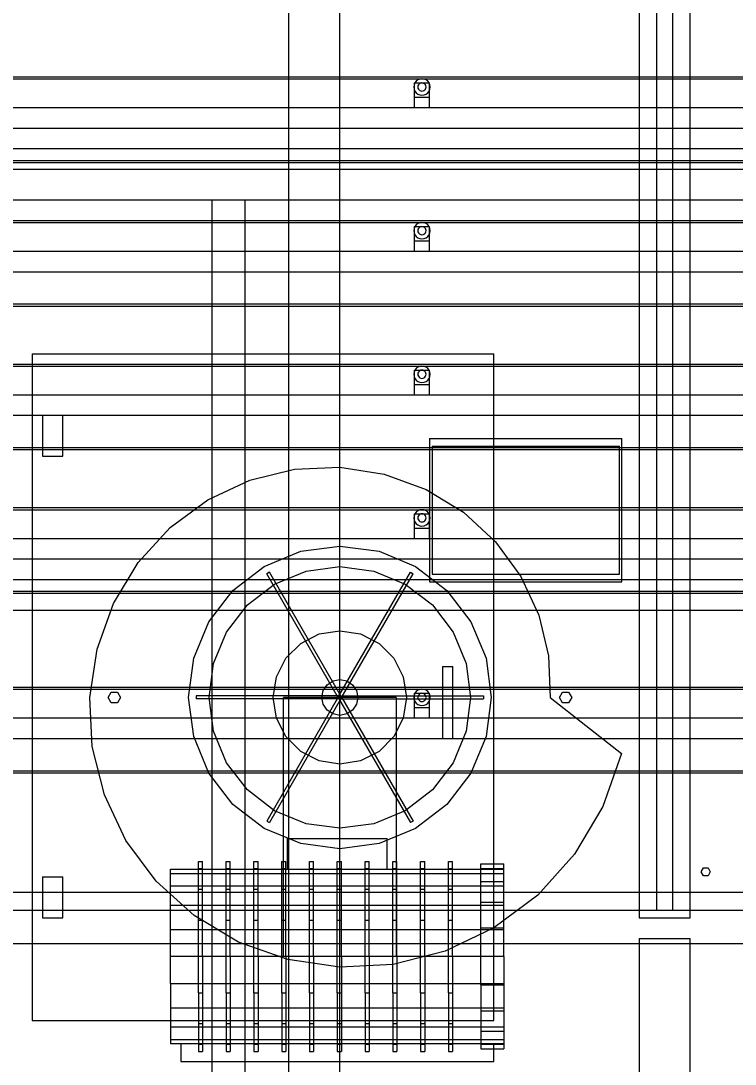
# Model space of a CAD drawing. Header units: millimetres. Extents: x -191664 to 191490, y -197311 to 10263.
# Drawn here: x 3183 to 4575, y -125835 to -123801 of the extents above; entities that cross this region are included whole.
import ezdxf

# ---------------------------------------------------------------- set-up
doc = ezdxf.new("R2010")
doc.units = ezdxf.units.MM
doc.layers.add('DET_secador_lateral', color=7, linetype='Continuous', lineweight=0)
doc.layers.add('R15_COTAS_TRANSPORTE_P', color=1, linetype='Continuous', lineweight=0)
doc.dimstyles.new('PLANTA_20', dxfattribs={"dimtxt": 50, "dimasz": 30, "dimexe": 30, "dimexo": 16, "dimgap": 20, "dimtad": 1, "dimtih": 1, "dimtoh": 1, "dimdec": 1, "dimzin": 0, "dimdsep": 46, "dimcen": 0.09, "dimadec": 0, "dimazin": 0, "dimtfac": 1, "dimtdec": 4, "dimtofl": 0, "dimtmove": 0, "dimatfit": 3, "dimfxl": 1, "dimtolj": 1, "dimtzin": 0, "dimarcsym": 0})

# ---------------------------------------------------------------- blocks, each defined once
blk = doc.blocks.new('*D133')
at = {"layer": 'Defpoints', "color": 0, "transparency": 16777216}
for p in [(439.7, -194148), (217.9, -194406.1), (-500, -194490), (-500, -194490), (500, -194490)]:
    blk.add_point(p, dxfattribs=at)
at = {"layer": 'R15_COTAS_TRANSPORTE_P', "color": 0, "lineweight": -2, "transparency": 16777216}
blk.add_arc((-500, -194490), 722.8, 2.3783, 17.6217, dxfattribs=at)
at = {"layer": 'R15_COTAS_TRANSPORTE_P', "color": 0, "transparency": 16777216}
for points in [[(184.1, -194272.8), (193.6, -194269.6), (179.2, -194242.8)], [(227.1, -194459.9), (217.2, -194460.1), (222.8, -194490)]]:
    blk.add_solid(points, dxfattribs=at)

msp = doc.modelspace()

# ---------------------------------------------------------------- linework, layer by layer
at = {"layer": 'DET_secador_lateral', "color": 253, "true_color": 0xa6b3ba}
for p, q in [((3704.71, -123210), (3704.71, -126175)), ((3804.71, -126175), (3804.71, -123210))]:
    msp.add_line(p, q, dxfattribs=at)
at = {"layer": 'DET_secador_lateral', "color": 254, "true_color": 0xd8e0dc}
for p, q in [((4423.05, -125535), (4423.05, -123265)), ((4453.05, -123265), (4453.05, -125535)), ((2104.71, -124050), (5104.71, -124050)), ((3984.71, -124630), (4349.71, -124630)), ((3984.71, -124630), (3984.71, -124880)), ((4349.71, -124880), (4349.71, -124630)), ((3984.71, -124880), (4349.71, -124880)), ((2786.38, -125535), (4423.05, -125535)), ((4453.05, -125535), (6089.71, -125535))]:
    msp.add_line(p, q, dxfattribs=at)
at = {"layer": 'DET_secador_lateral', "color": 251, "true_color": 0x536a64}
for p, q in [((4388.05, -123300), (4388.05, -125550)), ((4488.05, -125550), (4488.05, -123300)), ((1104.71, -124090), (21104.71, -124090)), ((1104.71, -124150), (21104.71, -124150)), ((3629.29, -124696.51), (3716.23, -124675.17)), ((3716.23, -124675.17), (3804.71, -124671.29)), ((3804.71, -124671.29), (3891.31, -124684.66)), ((3547.36, -124734.84), (3629.29, -124696.51)), ((3891.31, -124684.66), (3972.72, -124714.39)), ((3972.72, -124714.39), (4045.94, -124758.98)), ((3473.74, -124789.03), (3547.36, -124734.84)), ((4045.94, -124758.98), (4108.31, -124816.4)), ((3411.51, -124857.27), (3473.74, -124789.03)), ((4108.31, -124816.4), (4157.68, -124884.15)), ((3363.34, -124937.18), (3411.51, -124857.27)), ((4157.68, -124884.15), (4192.44, -124959.4)), ((1104.71, -124890), (21104.71, -124890)), ((3331.4, -125025.85), (3363.34, -124937.18)), ((1104.71, -124950), (21104.71, -124950)), ((4192.44, -124959.4), (4211.58, -125039.07)), ((3317.29, -125120), (3331.4, -125025.85)), ((4211.58, -125039.07), (4214.71, -125120)), ((3321.91, -125216.03), (3317.29, -125120)), ((4214.71, -125120), (4353.95, -125229.25)), ((3345.45, -125310.23), (3321.91, -125216.03)), ((4353.95, -125229.25), (4317.61, -125332.45)), ((3387.37, -125398.86), (3345.45, -125310.23)), ((4317.61, -125332.45), (4262.29, -125425.74)), ((3446.37, -125478.34), (3387.37, -125398.86)), ((4262.29, -125425.74), (4190.43, -125505.72)), ((3520.48, -125545.39), (3446.37, -125478.34)), ((1104.71, -125500), (21104.71, -125500)), ((4190.43, -125505.72), (4105.08, -125569.53)), ((3607.07, -125597.14), (3520.48, -125545.39)), ((4388.05, -125550), (4488.05, -125550)), ((4105.08, -125569.53), (4009.76, -125615.02)), ((3703.01, -125631.27), (3607.07, -125597.14)), ((4388.05, -125590), (4488.05, -125590)), ((4388.05, -125590), (4388.05, -126180)), ((4488.05, -126180), (4488.05, -125590)), ((1104.71, -125600), (21104.71, -125600)), ((4009.76, -125615.02), (3908.3, -125640.77)), ((3804.71, -125646.13), (3703.01, -125631.27)), ((3908.3, -125640.77), (3804.71, -125646.13)), ((3494.71, -125795), (4104.71, -125795)), ((3494.71, -125795), (3494.71, -125830)), ((4104.71, -125830), (4104.71, -125795)), ((3494.71, -125830), (4104.71, -125830))]:
    msp.add_line(p, q, dxfattribs=at)
at = {"layer": 'DET_secador_lateral', "color": 8, "true_color": 0x727f77}
for p, q in [((1554.71, -123910), (20654.71, -123910)), ((1554.71, -123914), (20654.71, -123914)), ((1554.71, -124190), (20654.71, -124190)), ((1554.71, -124194), (20654.71, -124194)), ((1554.71, -124470), (20654.71, -124470)), ((1554.71, -124474), (20654.71, -124474)), ((1554.71, -124750), (20654.71, -124750)), ((1554.71, -124754), (20654.71, -124754)), ((1554.71, -125100), (20654.71, -125100)), ((1554.71, -125104), (20654.71, -125104))]:
    msp.add_line(p, q, dxfattribs=at)
at = {"layer": 'DET_secador_lateral', "color": 253, "true_color": 0xa4b0b5}
for p, q in [((3949.26, -123925.86), (3948.71, -123930)), ((3948.71, -123930), (3949.26, -123934.14)), ((3950.86, -123922), (3949.26, -123925.86)), ((3953.4, -123918.69), (3950.86, -123922)), ((3956.71, -123916.14), (3953.4, -123918.69)), ((3960.57, -123914.55), (3956.71, -123916.14)), ((3956.98, -123927.93), (3956.71, -123930)), ((3956.71, -123930), (3956.98, -123932.07)), ((3957.78, -123926), (3956.98, -123927.93)), ((3959.06, -123924.34), (3957.78, -123926)), ((3960.71, -123923.07), (3959.06, -123924.34)), ((3964.71, -123914), (3960.57, -123914.55)), ((3962.64, -123922.27), (3960.71, -123923.07)), ((3964.71, -123922), (3962.64, -123922.27)), ((3968.85, -123914.55), (3964.71, -123914)), ((3966.78, -123922.27), (3964.71, -123922)), ((3968.71, -123923.07), (3966.78, -123922.27)), ((3970.37, -123924.34), (3968.71, -123923.07)), ((3972.71, -123916.14), (3968.85, -123914.55)), ((3971.64, -123926), (3970.37, -123924.34)), ((3972.44, -123927.93), (3971.64, -123926)), ((3972.71, -123930), (3972.44, -123927.93)), ((3972.44, -123932.07), (3972.71, -123930)), ((3976.03, -123918.69), (3972.71, -123916.14)), ((3978.57, -123922), (3976.03, -123918.69)), ((3980.17, -123925.86), (3978.57, -123922)), ((3980.71, -123930), (3980.17, -123925.86)), ((3980.17, -123934.14), (3980.71, -123930)), ((3949.26, -123934.14), (3950.86, -123938)), ((3950.86, -123938), (3953.4, -123941.31)), ((3953.4, -123941.31), (3956.71, -123943.86)), ((3956.71, -123943.86), (3960.57, -123945.45)), ((3956.98, -123932.07), (3957.78, -123934)), ((3957.78, -123934), (3959.06, -123935.66)), ((3959.06, -123935.66), (3960.71, -123936.93)), ((3960.57, -123945.45), (3964.71, -123946)), ((3960.71, -123936.93), (3962.64, -123937.73)), ((3962.64, -123937.73), (3964.71, -123938)), ((3964.71, -123938), (3966.78, -123937.73)), ((3964.71, -123946), (3968.85, -123945.45)), ((3966.78, -123937.73), (3968.71, -123936.93)), ((3968.71, -123936.93), (3970.37, -123935.66)), ((3968.85, -123945.45), (3972.71, -123943.86)), ((3970.37, -123935.66), (3971.64, -123934)), ((3971.64, -123934), (3972.44, -123932.07)), ((3972.71, -123943.86), (3976.03, -123941.31)), ((3976.03, -123941.31), (3978.57, -123938)), ((3978.57, -123938), (3980.17, -123934.14)), ((3960.57, -124194.55), (3956.71, -124196.14)), ((3964.71, -124194), (3960.57, -124194.55)), ((3968.85, -124194.55), (3964.71, -124194)), ((3972.71, -124196.14), (3968.85, -124194.55)), ((3949.26, -124205.86), (3948.71, -124210)), ((3948.71, -124210), (3949.26, -124214.14)), ((3950.86, -124202), (3949.26, -124205.86)), ((3949.26, -124214.14), (3950.86, -124218)), ((3953.4, -124198.69), (3950.86, -124202)), ((3956.71, -124196.14), (3953.4, -124198.69)), ((3956.98, -124207.93), (3956.71, -124210)), ((3956.71, -124210), (3956.98, -124212.07)), ((3957.78, -124206), (3956.98, -124207.93)), ((3956.98, -124212.07), (3957.78, -124214)), ((3959.06, -124204.34), (3957.78, -124206)), ((3957.78, -124214), (3959.06, -124215.66)), ((3960.71, -124203.07), (3959.06, -124204.34)), ((3959.06, -124215.66), (3960.71, -124216.93)), ((3962.64, -124202.27), (3960.71, -124203.07)), ((3964.71, -124202), (3962.64, -124202.27)), ((3966.78, -124202.27), (3964.71, -124202)), ((3968.71, -124203.07), (3966.78, -124202.27)), ((3970.37, -124204.34), (3968.71, -124203.07)), ((3968.71, -124216.93), (3970.37, -124215.66)), ((3971.64, -124206), (3970.37, -124204.34)), ((3970.37, -124215.66), (3971.64, -124214)), ((3972.44, -124207.93), (3971.64, -124206)), ((3971.64, -124214), (3972.44, -124212.07)), ((3972.71, -124210), (3972.44, -124207.93)), ((3972.44, -124212.07), (3972.71, -124210)), ((3976.03, -124198.69), (3972.71, -124196.14)), ((3978.57, -124202), (3976.03, -124198.69)), ((3980.17, -124205.86), (3978.57, -124202)), ((3978.57, -124218), (3980.17, -124214.14)), ((3980.71, -124210), (3980.17, -124205.86)), ((3980.17, -124214.14), (3980.71, -124210)), ((3950.86, -124218), (3953.4, -124221.31)), ((3953.4, -124221.31), (3956.71, -124223.86)), ((3956.71, -124223.86), (3960.57, -124225.45)), ((3960.57, -124225.45), (3964.71, -124226)), ((3960.71, -124216.93), (3962.64, -124217.73)), ((3962.64, -124217.73), (3964.71, -124218)), ((3964.71, -124218), (3966.78, -124217.73)), ((3964.71, -124226), (3968.85, -124225.45)), ((3966.78, -124217.73), (3968.71, -124216.93)), ((3968.85, -124225.45), (3972.71, -124223.86)), ((3972.71, -124223.86), (3976.03, -124221.31)), ((3976.03, -124221.31), (3978.57, -124218)), ((3953.4, -124478.69), (3950.86, -124482)), ((3956.71, -124476.14), (3953.4, -124478.69)), ((3960.57, -124474.55), (3956.71, -124476.14)), ((3964.71, -124474), (3960.57, -124474.55)), ((3968.85, -124474.55), (3964.71, -124474)), ((3972.71, -124476.14), (3968.85, -124474.55)), ((3976.03, -124478.69), (3972.71, -124476.14)), ((3978.57, -124482), (3976.03, -124478.69)), ((3949.26, -124485.86), (3948.71, -124490)), ((3948.71, -124490), (3949.26, -124494.14)), ((3950.86, -124482), (3949.26, -124485.86)), ((3949.26, -124494.14), (3950.86, -124498)), ((3950.86, -124498), (3953.4, -124501.31)), ((3956.98, -124487.93), (3956.71, -124490)), ((3956.71, -124490), (3956.98, -124492.07)), ((3957.78, -124486), (3956.98, -124487.93)), ((3956.98, -124492.07), (3957.78, -124494)), ((3959.06, -124484.34), (3957.78, -124486)), ((3957.78, -124494), (3959.06, -124495.66)), ((3960.71, -124483.07), (3959.06, -124484.34)), ((3959.06, -124495.66), (3960.71, -124496.93)), ((3962.64, -124482.27), (3960.71, -124483.07)), ((3960.71, -124496.93), (3962.64, -124497.73)), ((3964.71, -124482), (3962.64, -124482.27)), ((3962.64, -124497.73), (3964.71, -124498)), ((3966.78, -124482.27), (3964.71, -124482)), ((3964.71, -124498), (3966.78, -124497.73)), ((3968.71, -124483.07), (3966.78, -124482.27)), ((3966.78, -124497.73), (3968.71, -124496.93)), ((3970.37, -124484.34), (3968.71, -124483.07)), ((3968.71, -124496.93), (3970.37, -124495.66)), ((3971.64, -124486), (3970.37, -124484.34)), ((3970.37, -124495.66), (3971.64, -124494)), ((3972.44, -124487.93), (3971.64, -124486)), ((3971.64, -124494), (3972.44, -124492.07)), ((3972.71, -124490), (3972.44, -124487.93)), ((3972.44, -124492.07), (3972.71, -124490)), ((3976.03, -124501.31), (3978.57, -124498)), ((3980.17, -124485.86), (3978.57, -124482)), ((3978.57, -124498), (3980.17, -124494.14)), ((3980.71, -124490), (3980.17, -124485.86)), ((3980.17, -124494.14), (3980.71, -124490)), ((3953.4, -124501.31), (3956.71, -124503.86)), ((3956.71, -124503.86), (3960.57, -124505.45)), ((3960.57, -124505.45), (3964.71, -124506)), ((3964.71, -124506), (3968.85, -124505.45)), ((3968.85, -124505.45), (3972.71, -124503.86)), ((3972.71, -124503.86), (3976.03, -124501.31)), ((3950.86, -124762), (3949.26, -124765.86)), ((3953.4, -124758.69), (3950.86, -124762)), ((3956.71, -124756.14), (3953.4, -124758.69)), ((3960.57, -124754.55), (3956.71, -124756.14)), ((3959.06, -124764.34), (3957.78, -124766)), ((3960.71, -124763.07), (3959.06, -124764.34)), ((3964.71, -124754), (3960.57, -124754.55)), ((3962.64, -124762.27), (3960.71, -124763.07)), ((3964.71, -124762), (3962.64, -124762.27)), ((3968.85, -124754.55), (3964.71, -124754)), ((3966.78, -124762.27), (3964.71, -124762)), ((3968.71, -124763.07), (3966.78, -124762.27)), ((3970.37, -124764.34), (3968.71, -124763.07)), ((3972.71, -124756.14), (3968.85, -124754.55)), ((3971.64, -124766), (3970.37, -124764.34)), ((3976.03, -124758.69), (3972.71, -124756.14)), ((3978.57, -124762), (3976.03, -124758.69)), ((3980.17, -124765.86), (3978.57, -124762)), ((3949.26, -124765.86), (3948.71, -124770)), ((3948.71, -124770), (3949.26, -124774.14)), ((3949.26, -124774.14), (3950.86, -124778)), ((3950.86, -124778), (3953.4, -124781.31)), ((3953.4, -124781.31), (3956.71, -124783.86)), ((3956.98, -124767.93), (3956.71, -124770)), ((3956.71, -124770), (3956.98, -124772.07)), ((3956.71, -124783.86), (3960.57, -124785.45)), ((3957.78, -124766), (3956.98, -124767.93)), ((3956.98, -124772.07), (3957.78, -124774)), ((3957.78, -124774), (3959.06, -124775.66)), ((3959.06, -124775.66), (3960.71, -124776.93)), ((3960.57, -124785.45), (3964.71, -124786)), ((3960.71, -124776.93), (3962.64, -124777.73)), ((3962.64, -124777.73), (3964.71, -124778)), ((3964.71, -124778), (3966.78, -124777.73)), ((3964.71, -124786), (3968.85, -124785.45)), ((3966.78, -124777.73), (3968.71, -124776.93)), ((3968.71, -124776.93), (3970.37, -124775.66)), ((3968.85, -124785.45), (3972.71, -124783.86)), ((3970.37, -124775.66), (3971.64, -124774)), ((3972.44, -124767.93), (3971.64, -124766)), ((3971.64, -124774), (3972.44, -124772.07)), ((3972.71, -124770), (3972.44, -124767.93)), ((3972.44, -124772.07), (3972.71, -124770)), ((3972.71, -124783.86), (3976.03, -124781.31)), ((3976.03, -124781.31), (3978.57, -124778)), ((3978.57, -124778), (3980.17, -124774.14)), ((3980.71, -124770), (3980.17, -124765.86)), ((3980.17, -124774.14), (3980.71, -124770)), ((3953.4, -125108.69), (3950.86, -125112)), ((3956.71, -125106.14), (3953.4, -125108.69)), ((3960.57, -125104.55), (3956.71, -125106.14)), ((3964.71, -125104), (3960.57, -125104.55)), ((3968.85, -125104.55), (3964.71, -125104)), ((3972.71, -125106.14), (3968.85, -125104.55)), ((3976.03, -125108.69), (3972.71, -125106.14)), ((3978.57, -125112), (3976.03, -125108.69)), ((3949.26, -125115.86), (3948.71, -125120)), ((3948.71, -125120), (3949.26, -125124.14)), ((3950.86, -125112), (3949.26, -125115.86)), ((3949.26, -125124.14), (3950.86, -125128)), ((3950.86, -125128), (3953.4, -125131.31)), ((3953.4, -125131.31), (3956.71, -125133.86)), ((3956.98, -125117.93), (3956.71, -125120)), ((3956.71, -125120), (3956.98, -125122.07)), ((3957.78, -125116), (3956.98, -125117.93)), ((3956.98, -125122.07), (3957.78, -125124)), ((3959.06, -125114.34), (3957.78, -125116)), ((3957.78, -125124), (3959.06, -125125.66)), ((3960.71, -125113.07), (3959.06, -125114.34)), ((3959.06, -125125.66), (3960.71, -125126.93)), ((3962.64, -125112.27), (3960.71, -125113.07)), ((3960.71, -125126.93), (3962.64, -125127.73)), ((3964.71, -125112), (3962.64, -125112.27)), ((3962.64, -125127.73), (3964.71, -125128)), ((3966.78, -125112.27), (3964.71, -125112)), ((3964.71, -125128), (3966.78, -125127.73)), ((3968.71, -125113.07), (3966.78, -125112.27)), ((3966.78, -125127.73), (3968.71, -125126.93)), ((3970.37, -125114.34), (3968.71, -125113.07)), ((3968.71, -125126.93), (3970.37, -125125.66)), ((3971.64, -125116), (3970.37, -125114.34)), ((3970.37, -125125.66), (3971.64, -125124)), ((3972.44, -125117.93), (3971.64, -125116)), ((3971.64, -125124), (3972.44, -125122.07)), ((3972.71, -125120), (3972.44, -125117.93)), ((3972.44, -125122.07), (3972.71, -125120)), ((3972.71, -125133.86), (3976.03, -125131.31)), ((3976.03, -125131.31), (3978.57, -125128)), ((3980.17, -125115.86), (3978.57, -125112)), ((3978.57, -125128), (3980.17, -125124.14)), ((3980.71, -125120), (3980.17, -125115.86)), ((3980.17, -125124.14), (3980.71, -125120)), ((3956.71, -125133.86), (3960.57, -125135.45)), ((3960.57, -125135.45), (3964.71, -125136)), ((3964.71, -125136), (3968.85, -125135.45)), ((3968.85, -125135.45), (3972.71, -125133.86))]:
    msp.add_line(p, q, dxfattribs=at)
at = {"layer": 'DET_secador_lateral', "color": 8, "true_color": 0x617680}
for p, q in [((3949.71, -123922), (3979.71, -123922)), ((3949.71, -123922), (3949.71, -123950)), ((3979.71, -123950), (3979.71, -123922)), ((3949.71, -123950), (3979.71, -123950)), ((3949.71, -123950), (3949.71, -123970)), ((3979.71, -123970), (3979.71, -123950)), ((1454.71, -123970), (20754.71, -123970)), ((3949.71, -123970), (3979.71, -123970)), ((1454.71, -124010), (20754.71, -124010)), ((3949.71, -124202), (3979.71, -124202)), ((3949.71, -124202), (3949.71, -124230)), ((3979.71, -124230), (3979.71, -124202)), ((3949.71, -124230), (3979.71, -124230)), ((3949.71, -124230), (3949.71, -124250)), ((3979.71, -124250), (3979.71, -124230)), ((1454.71, -124250), (20754.71, -124250)), ((3949.71, -124250), (3979.71, -124250)), ((1454.71, -124290), (20754.71, -124290)), ((3949.71, -124482), (3979.71, -124482)), ((3949.71, -124482), (3949.71, -124510)), ((3979.71, -124510), (3979.71, -124482)), ((3949.71, -124510), (3979.71, -124510)), ((3949.71, -124510), (3949.71, -124530)), ((3979.71, -124530), (3979.71, -124510)), ((1454.71, -124530), (20754.71, -124530)), ((3949.71, -124530), (3979.71, -124530)), ((1454.71, -124570), (20754.71, -124570)), ((3949.71, -124762), (3979.71, -124762)), ((3949.71, -124762), (3949.71, -124790)), ((3979.71, -124790), (3979.71, -124762)), ((3949.71, -124790), (3979.71, -124790)), ((3949.71, -124790), (3949.71, -124810)), ((3979.71, -124810), (3979.71, -124790)), ((1454.71, -124810), (20754.71, -124810)), ((3949.71, -124810), (3979.71, -124810)), ((1454.71, -124850), (20754.71, -124850)), ((3949.71, -125112), (3979.71, -125112)), ((3949.71, -125112), (3949.71, -125140)), ((3979.71, -125140), (3979.71, -125112)), ((3949.71, -125140), (3979.71, -125140)), ((3949.71, -125140), (3949.71, -125160)), ((3979.71, -125160), (3979.71, -125140)), ((1454.71, -125160), (20754.71, -125160)), ((3949.71, -125160), (3979.71, -125160)), ((1454.71, -125200), (20754.71, -125200))]:
    msp.add_line(p, q, dxfattribs=at)
at = {"layer": 'DET_secador_lateral', "color": 251, "true_color": 0x66766c}
for p, q in [((1554.71, -124073), (20654.71, -124073)), ((1554.71, -124077), (20654.71, -124077)), ((1554.71, -124353), (20654.71, -124353)), ((1554.71, -124357), (20654.71, -124357)), ((1554.71, -124633), (20654.71, -124633)), ((1554.71, -124637), (20654.71, -124637)), ((1554.71, -124913), (20654.71, -124913)), ((1554.71, -124917), (20654.71, -124917)), ((1554.71, -125263), (20654.71, -125263)), ((1554.71, -125267), (20654.71, -125267))]:
    msp.add_line(p, q, dxfattribs=at)
at = {"layer": 'DET_secador_lateral', "color": 252, "true_color": 0x798e91}
for p, q in [((3554.71, -124150), (3619.71, -124150)), ((3554.71, -124150), (3554.71, -126100)), ((3619.71, -126100), (3619.71, -124150)), ((3224.71, -124570), (3264.71, -124570)), ((3224.71, -124570), (3224.71, -124650)), ((3264.71, -124650), (3264.71, -124570)), ((3979.71, -124615), (4354.71, -124615)), ((3979.71, -124615), (3979.71, -124895)), ((4354.71, -124895), (4354.71, -124615)), ((3224.71, -124650), (3264.71, -124650)), ((3738.71, -124873.69), (3804.71, -124865)), ((3804.71, -124865), (3870.71, -124873.69)), ((3667.31, -124876.01), (3662.11, -124879.01)), ((3802.11, -125121.5), (3662.11, -124879.01)), ((3807.31, -125118.5), (3667.31, -124876.01)), ((3677.21, -124899.16), (3738.71, -124873.69)), ((3802.11, -125118.5), (3942.11, -124876.01)), ((3807.31, -125121.5), (3947.31, -124879.01)), ((3870.71, -124873.69), (3932.21, -124899.16)), ((3942.11, -124876.01), (3947.31, -124879.01)), ((3624.4, -124939.69), (3677.21, -124899.16)), ((3932.21, -124899.16), (3985.02, -124939.69)), ((3979.71, -124895), (4354.71, -124895)), ((3583.88, -124992.5), (3624.4, -124939.69)), ((3985.02, -124939.69), (4025.55, -124992.5)), ((3558.4, -125054), (3583.88, -124992.5)), ((4025.55, -124992.5), (4051.02, -125054)), ((3549.71, -125120), (3558.4, -125054)), ((4051.02, -125054), (4059.71, -125120)), ((3524.71, -125117), (3524.71, -125123)), ((3804.71, -125117), (3524.71, -125117)), ((3804.71, -125123), (3524.71, -125123)), ((3558.4, -125186), (3549.71, -125120)), ((3802.11, -125118.5), (3662.11, -125360.99)), ((3807.31, -125121.5), (3667.31, -125363.99)), ((3802.11, -125118.5), (3807.31, -125121.5)), ((3807.31, -125118.5), (3802.11, -125121.5)), ((3802.11, -125121.5), (3942.11, -125363.99)), ((3804.71, -125117), (3804.71, -125123)), ((3804.71, -125117), (4084.71, -125117)), ((3804.71, -125123), (4084.71, -125123)), ((3807.31, -125118.5), (3947.31, -125360.99)), ((4059.71, -125120), (4051.02, -125186)), ((4084.71, -125117), (4084.71, -125123)), ((3583.88, -125247.5), (3558.4, -125186)), ((4051.02, -125186), (4025.55, -125247.5)), ((3624.4, -125300.31), (3583.88, -125247.5)), ((4025.55, -125247.5), (3985.02, -125300.31)), ((3677.21, -125340.84), (3624.4, -125300.31)), ((3985.02, -125300.31), (3932.21, -125340.84)), ((3738.71, -125366.31), (3677.21, -125340.84)), ((3932.21, -125340.84), (3870.71, -125366.31)), ((3662.11, -125360.99), (3667.31, -125363.99)), ((3804.71, -125375), (3738.71, -125366.31)), ((3870.71, -125366.31), (3804.71, -125375)), ((3947.31, -125360.99), (3942.11, -125363.99)), ((3224.71, -125470), (3264.71, -125470)), ((3224.71, -125470), (3224.71, -125550)), ((3264.71, -125550), (3264.71, -125470)), ((3224.71, -125550), (3264.71, -125550))]:
    msp.add_line(p, q, dxfattribs=at)
at = {"layer": 'DET_secador_lateral', "color": 9, "true_color": 0xb8c6c1}
for p, q in [((3204.71, -124450), (4104.71, -124450)), ((3204.71, -124450), (3204.71, -125750)), ((4104.71, -125750), (4104.71, -124450)), ((1104.71, -125535), (20854.71, -125535)), ((1104.71, -125600), (20854.71, -125600)), ((3204.71, -125750), (4104.71, -125750))]:
    msp.add_line(p, q, dxfattribs=at)
at = {"layer": 'DET_secador_lateral', "color": 129, "true_color": 0x304542}
for p, q in [((3728.36, -124835.05), (3804.71, -124825)), ((3804.71, -124825), (3881.06, -124835.05)), ((3657.21, -124864.52), (3728.36, -124835.05)), ((3881.06, -124835.05), (3952.21, -124864.52)), ((3596.12, -124911.4), (3657.21, -124864.52)), ((3952.21, -124864.52), (4013.31, -124911.4)), ((3549.23, -124972.5), (3596.12, -124911.4)), ((4013.31, -124911.4), (4060.19, -124972.5)), ((3519.76, -125043.65), (3549.23, -124972.5)), ((4060.19, -124972.5), (4089.66, -125043.65)), ((3728.3, -125014.83), (3764.54, -124996.36)), ((3764.54, -124996.36), (3804.71, -124990)), ((3804.71, -124990), (3844.88, -124996.36)), ((3844.88, -124996.36), (3881.12, -125014.83)), ((3699.54, -125043.59), (3728.3, -125014.83)), ((3881.12, -125014.83), (3909.88, -125043.59)), ((3509.71, -125120), (3519.76, -125043.65)), ((3681.07, -125079.83), (3699.54, -125043.59)), ((3909.88, -125043.59), (3928.35, -125079.83)), ((4089.66, -125043.65), (4099.71, -125120)), ((4004.71, -125060), (4024.71, -125060)), ((4004.71, -125060), (4004.71, -125200)), ((4024.71, -125200), (4024.71, -125060)), ((3674.71, -125120), (3681.07, -125079.83)), ((3928.35, -125079.83), (3934.71, -125120)), ((3519.76, -125196.35), (3509.71, -125120)), ((3681.07, -125160.17), (3674.71, -125120)), ((3934.71, -125120), (3928.35, -125160.17)), ((4099.71, -125120), (4089.66, -125196.35)), ((3699.54, -125196.41), (3681.07, -125160.17)), ((3928.35, -125160.17), (3909.88, -125196.41)), ((3549.23, -125267.5), (3519.76, -125196.35)), ((3728.3, -125225.17), (3699.54, -125196.41)), ((3909.88, -125196.41), (3881.12, -125225.17)), ((4004.71, -125200), (4024.71, -125200)), ((4089.66, -125196.35), (4060.19, -125267.5)), ((3764.54, -125243.64), (3728.3, -125225.17)), ((3881.12, -125225.17), (3844.88, -125243.64)), ((3804.71, -125250), (3764.54, -125243.64)), ((3844.88, -125243.64), (3804.71, -125250)), ((3596.12, -125328.6), (3549.23, -125267.5)), ((4060.19, -125267.5), (4013.31, -125328.6)), ((3657.21, -125375.48), (3596.12, -125328.6)), ((4013.31, -125328.6), (3952.21, -125375.48)), ((3728.36, -125404.95), (3657.21, -125375.48)), ((3952.21, -125375.48), (3881.06, -125404.95)), ((3804.71, -125415), (3728.36, -125404.95)), ((3881.06, -125404.95), (3804.71, -125415)), ((4079.71, -125453.62), (4079.71, -125444.8)), ((4079.71, -125444.8), (4124.71, -125444.8)), ((4079.71, -125479.22), (4079.71, -125453.62)), ((4079.71, -125453.62), (4124.71, -125453.62)), ((4124.71, -125453.62), (4124.71, -125444.8)), ((4124.71, -125479.22), (4124.71, -125453.62)), ((4079.71, -125519.08), (4079.71, -125479.22)), ((4079.71, -125479.22), (4124.71, -125479.22)), ((4124.71, -125519.08), (4124.71, -125479.22)), ((4079.71, -125569.32), (4079.71, -125519.08)), ((4079.71, -125519.08), (4124.71, -125519.08)), ((4124.71, -125569.32), (4124.71, -125519.08)), ((4079.71, -125625), (4079.71, -125569.32)), ((4079.71, -125569.32), (4124.71, -125569.32)), ((4124.71, -125625), (4124.71, -125569.32)), ((4079.71, -125680.68), (4079.71, -125625)), ((4124.71, -125625), (4079.71, -125625)), ((4124.71, -125625), (4124.71, -125680.68)), ((4079.71, -125680.68), (4079.71, -125730.92)), ((4079.71, -125680.68), (4124.71, -125680.68)), ((4124.71, -125680.68), (4124.71, -125730.92)), ((4079.71, -125730.92), (4079.71, -125770.78)), ((4079.71, -125730.92), (4124.71, -125730.92)), ((4124.71, -125730.92), (4124.71, -125770.78)), ((4079.71, -125770.78), (4079.71, -125796.38)), ((4079.71, -125770.78), (4124.71, -125770.78)), ((4124.71, -125770.78), (4124.71, -125796.38)), ((4079.71, -125796.38), (4079.71, -125805.2)), ((4079.71, -125796.38), (4124.71, -125796.38)), ((4124.71, -125796.38), (4124.71, -125805.2)), ((4079.71, -125805.2), (4124.71, -125805.2))]:
    msp.add_line(p, q, dxfattribs=at)
at = {"layer": 'DET_secador_lateral', "color": 43, "true_color": 0xe7bf45}
for p, q in [((3779.96, -125095.25), (3791.32, -125087.66)), ((3791.32, -125087.66), (3804.71, -125085)), ((3804.71, -125085), (3818.11, -125087.66)), ((3818.11, -125087.66), (3829.46, -125095.25)), ((3352.71, -125120), (3358.71, -125109.61)), ((3358.71, -125109.61), (3370.71, -125109.61)), ((3370.71, -125109.61), (3376.71, -125120)), ((3769.71, -125120), (3772.38, -125106.61)), ((3772.38, -125106.61), (3779.96, -125095.25)), ((3829.46, -125095.25), (3837.05, -125106.61)), ((3837.05, -125106.61), (3839.71, -125120)), ((4232.71, -125120), (4238.71, -125109.61)), ((4238.71, -125109.61), (4250.71, -125109.61)), ((4250.71, -125109.61), (4256.71, -125120)), ((3358.71, -125130.39), (3352.71, -125120)), ((3370.71, -125130.39), (3358.71, -125130.39)), ((3376.71, -125120), (3370.71, -125130.39)), ((3772.38, -125133.39), (3769.71, -125120)), ((3839.71, -125120), (3837.05, -125133.39)), ((4238.71, -125130.39), (4232.71, -125120)), ((4250.71, -125130.39), (4238.71, -125130.39)), ((4256.71, -125120), (4250.71, -125130.39)), ((3779.96, -125144.75), (3772.38, -125133.39)), ((3791.32, -125152.34), (3779.96, -125144.75)), ((3829.46, -125144.75), (3818.11, -125152.34)), ((3837.05, -125133.39), (3829.46, -125144.75)), ((3804.71, -125155), (3791.32, -125152.34)), ((3818.11, -125152.34), (3804.71, -125155)), ((4509.05, -125460), (4513.55, -125452.21)), ((4513.55, -125452.21), (4522.55, -125452.21)), ((4522.55, -125452.21), (4527.05, -125460)), ((4513.55, -125467.79), (4509.05, -125460)), ((4522.55, -125467.79), (4513.55, -125467.79)), ((4527.05, -125460), (4522.55, -125467.79))]:
    msp.add_line(p, q, dxfattribs=at)
at = {"layer": 'DET_secador_lateral', "color": 15, "true_color": 0xb54e46}
for p, q in [((3914.71, -125120), (3694.71, -125120)), ((3694.71, -125625), (3694.71, -125120)), ((3914.71, -125120), (3914.71, -125625)), ((3914.71, -125625), (3694.71, -125625))]:
    msp.add_line(p, q, dxfattribs=at)
at = {"layer": 'DET_secador_lateral', "color": 142, "true_color": 0x159eb4}
for p, q in [((3702.21, -125395), (3897.21, -125395)), ((3702.21, -125395), (3702.21, -125455)), ((3897.21, -125455), (3897.21, -125395)), ((3474.71, -125463.32), (3474.71, -125455)), ((3474.71, -125455), (4124.71, -125455)), ((3528.88, -125453.81), (3528.88, -125439.7)), ((3528.88, -125439.7), (3536.88, -125439.7)), ((3528.88, -125493.97), (3528.88, -125453.81)), ((3528.88, -125453.81), (3536.88, -125453.81)), ((3536.88, -125453.81), (3536.88, -125439.7)), ((3536.88, -125493.97), (3536.88, -125453.81)), ((3583.05, -125453.81), (3583.05, -125439.7)), ((3583.05, -125439.7), (3591.05, -125439.7)), ((3583.05, -125493.97), (3583.05, -125453.81)), ((3583.05, -125453.81), (3591.05, -125453.81)), ((3591.05, -125453.81), (3591.05, -125439.7)), ((3591.05, -125493.97), (3591.05, -125453.81)), ((3637.21, -125453.81), (3637.21, -125439.7)), ((3637.21, -125439.7), (3645.21, -125439.7)), ((3637.21, -125493.97), (3637.21, -125453.81)), ((3637.21, -125453.81), (3645.21, -125453.81)), ((3645.21, -125453.81), (3645.21, -125439.7)), ((3645.21, -125493.97), (3645.21, -125453.81)), ((3691.38, -125453.81), (3691.38, -125439.7)), ((3691.38, -125439.7), (3699.38, -125439.7)), ((3691.38, -125493.97), (3691.38, -125453.81)), ((3691.38, -125453.81), (3699.38, -125453.81)), ((3699.38, -125453.81), (3699.38, -125439.7)), ((3699.38, -125493.97), (3699.38, -125453.81)), ((3702.21, -125455), (3897.21, -125455)), ((3745.55, -125453.81), (3745.55, -125439.7)), ((3745.55, -125439.7), (3753.55, -125439.7)), ((3745.55, -125493.97), (3745.55, -125453.81)), ((3745.55, -125453.81), (3753.55, -125453.81)), ((3753.55, -125453.81), (3753.55, -125439.7)), ((3753.55, -125493.97), (3753.55, -125453.81)), ((3799.71, -125453.81), (3799.71, -125439.7)), ((3799.71, -125439.7), (3807.71, -125439.7)), ((3799.71, -125493.97), (3799.71, -125453.81)), ((3799.71, -125453.81), (3807.71, -125453.81)), ((3807.71, -125453.81), (3807.71, -125439.7)), ((3807.71, -125493.97), (3807.71, -125453.81)), ((3853.88, -125453.81), (3853.88, -125439.7)), ((3853.88, -125439.7), (3861.88, -125439.7)), ((3853.88, -125493.97), (3853.88, -125453.81)), ((3853.88, -125453.81), (3861.88, -125453.81)), ((3861.88, -125453.81), (3861.88, -125439.7)), ((3861.88, -125493.97), (3861.88, -125453.81)), ((3908.05, -125453.81), (3908.05, -125439.7)), ((3908.05, -125439.7), (3916.05, -125439.7)), ((3908.05, -125493.97), (3908.05, -125453.81)), ((3908.05, -125453.81), (3916.05, -125453.81)), ((3916.05, -125453.81), (3916.05, -125439.7)), ((3916.05, -125493.97), (3916.05, -125453.81)), ((3962.21, -125453.81), (3962.21, -125439.7)), ((3962.21, -125439.7), (3970.21, -125439.7)), ((3962.21, -125493.97), (3962.21, -125453.81)), ((3962.21, -125453.81), (3970.21, -125453.81)), ((3970.21, -125453.81), (3970.21, -125439.7)), ((3970.21, -125493.97), (3970.21, -125453.81)), ((4016.38, -125453.81), (4016.38, -125439.7)), ((4016.38, -125439.7), (4024.38, -125439.7)), ((4016.38, -125493.97), (4016.38, -125453.81)), ((4016.38, -125453.81), (4024.38, -125453.81)), ((4024.38, -125453.81), (4024.38, -125439.7)), ((4024.38, -125493.97), (4024.38, -125453.81)), ((4124.71, -125463.32), (4124.71, -125455)), ((3474.71, -125487.47), (3474.71, -125463.32)), ((3474.71, -125463.32), (4124.71, -125463.32)), ((4124.71, -125487.47), (4124.71, -125463.32)), ((3474.71, -125525.08), (3474.71, -125487.47)), ((3474.71, -125487.47), (4124.71, -125487.47)), ((3528.88, -125554.09), (3528.88, -125493.97)), ((3528.88, -125493.97), (3536.88, -125493.97)), ((3536.88, -125554.09), (3536.88, -125493.97)), ((3583.05, -125554.09), (3583.05, -125493.97)), ((3583.05, -125493.97), (3591.05, -125493.97)), ((3591.05, -125554.09), (3591.05, -125493.97)), ((3637.21, -125554.09), (3637.21, -125493.97)), ((3637.21, -125493.97), (3645.21, -125493.97)), ((3645.21, -125554.09), (3645.21, -125493.97)), ((3691.38, -125554.09), (3691.38, -125493.97)), ((3691.38, -125493.97), (3699.38, -125493.97)), ((3699.38, -125554.09), (3699.38, -125493.97)), ((3745.55, -125554.09), (3745.55, -125493.97)), ((3745.55, -125493.97), (3753.55, -125493.97)), ((3753.55, -125554.09), (3753.55, -125493.97)), ((3799.71, -125554.09), (3799.71, -125493.97)), ((3799.71, -125493.97), (3807.71, -125493.97)), ((3807.71, -125554.09), (3807.71, -125493.97)), ((3853.88, -125554.09), (3853.88, -125493.97)), ((3853.88, -125493.97), (3861.88, -125493.97)), ((3861.88, -125554.09), (3861.88, -125493.97)), ((3908.05, -125554.09), (3908.05, -125493.97)), ((3908.05, -125493.97), (3916.05, -125493.97)), ((3916.05, -125554.09), (3916.05, -125493.97)), ((3962.21, -125554.09), (3962.21, -125493.97)), ((3962.21, -125493.97), (3970.21, -125493.97)), ((3970.21, -125554.09), (3970.21, -125493.97)), ((4016.38, -125554.09), (4016.38, -125493.97)), ((4016.38, -125493.97), (4024.38, -125493.97)), ((4024.38, -125554.09), (4024.38, -125493.97)), ((4124.71, -125525.08), (4124.71, -125487.47)), ((3474.71, -125572.47), (3474.71, -125525.08)), ((3474.71, -125525.08), (4124.71, -125525.08)), ((4124.71, -125572.47), (4124.71, -125525.08)), ((3528.88, -125625), (3528.88, -125554.09)), ((3528.88, -125554.09), (3536.88, -125554.09)), ((3536.88, -125625), (3536.88, -125554.09)), ((3583.05, -125625), (3583.05, -125554.09)), ((3583.05, -125554.09), (3591.05, -125554.09)), ((3591.05, -125625), (3591.05, -125554.09)), ((3637.21, -125625), (3637.21, -125554.09)), ((3637.21, -125554.09), (3645.21, -125554.09)), ((3645.21, -125625), (3645.21, -125554.09)), ((3691.38, -125625), (3691.38, -125554.09)), ((3691.38, -125554.09), (3699.38, -125554.09)), ((3699.38, -125625), (3699.38, -125554.09)), ((3745.55, -125625), (3745.55, -125554.09)), ((3745.55, -125554.09), (3753.55, -125554.09)), ((3753.55, -125625), (3753.55, -125554.09)), ((3799.71, -125625), (3799.71, -125554.09)), ((3799.71, -125554.09), (3807.71, -125554.09)), ((3807.71, -125625), (3807.71, -125554.09)), ((3853.88, -125625), (3853.88, -125554.09)), ((3853.88, -125554.09), (3861.88, -125554.09)), ((3861.88, -125625), (3861.88, -125554.09)), ((3908.05, -125625), (3908.05, -125554.09)), ((3908.05, -125554.09), (3916.05, -125554.09)), ((3916.05, -125625), (3916.05, -125554.09)), ((3962.21, -125625), (3962.21, -125554.09)), ((3962.21, -125554.09), (3970.21, -125554.09)), ((3970.21, -125625), (3970.21, -125554.09)), ((4016.38, -125625), (4016.38, -125554.09)), ((4016.38, -125554.09), (4024.38, -125554.09)), ((4024.38, -125625), (4024.38, -125554.09)), ((3474.71, -125625), (3474.71, -125572.47)), ((3474.71, -125572.47), (4124.71, -125572.47)), ((4124.71, -125625), (4124.71, -125572.47)), ((3474.71, -125677.53), (3474.71, -125625)), ((4124.71, -125625), (3474.71, -125625)), ((3528.88, -125695.91), (3528.88, -125625)), ((3536.88, -125625), (3528.88, -125625)), ((3536.88, -125625), (3536.88, -125695.91)), ((3583.05, -125695.91), (3583.05, -125625)), ((3591.05, -125625), (3583.05, -125625)), ((3591.05, -125625), (3591.05, -125695.91)), ((3637.21, -125695.91), (3637.21, -125625)), ((3645.21, -125625), (3637.21, -125625)), ((3645.21, -125625), (3645.21, -125695.91)), ((3691.38, -125695.91), (3691.38, -125625)), ((3699.38, -125625), (3691.38, -125625)), ((3699.38, -125625), (3699.38, -125695.91)), ((3745.55, -125695.91), (3745.55, -125625)), ((3753.55, -125625), (3745.55, -125625)), ((3753.55, -125625), (3753.55, -125695.91)), ((3799.71, -125695.91), (3799.71, -125625)), ((3807.71, -125625), (3799.71, -125625)), ((3807.71, -125625), (3807.71, -125695.91)), ((3853.88, -125695.91), (3853.88, -125625)), ((3861.88, -125625), (3853.88, -125625)), ((3861.88, -125625), (3861.88, -125695.91)), ((3908.05, -125695.91), (3908.05, -125625)), ((3916.05, -125625), (3908.05, -125625)), ((3916.05, -125625), (3916.05, -125695.91)), ((3962.21, -125695.91), (3962.21, -125625)), ((3970.21, -125625), (3962.21, -125625)), ((3970.21, -125625), (3970.21, -125695.91)), ((4016.38, -125695.91), (4016.38, -125625)), ((4024.38, -125625), (4016.38, -125625)), ((4024.38, -125625), (4024.38, -125695.91)), ((4124.71, -125625), (4124.71, -125677.53)), ((3474.71, -125677.53), (3474.71, -125724.92)), ((3474.71, -125677.53), (4124.71, -125677.53)), ((4124.71, -125677.53), (4124.71, -125724.92)), ((3528.88, -125695.91), (3528.88, -125756.03)), ((3528.88, -125695.91), (3536.88, -125695.91)), ((3536.88, -125695.91), (3536.88, -125756.03)), ((3583.05, -125695.91), (3583.05, -125756.03)), ((3583.05, -125695.91), (3591.05, -125695.91)), ((3591.05, -125695.91), (3591.05, -125756.03)), ((3637.21, -125695.91), (3637.21, -125756.03)), ((3637.21, -125695.91), (3645.21, -125695.91)), ((3645.21, -125695.91), (3645.21, -125756.03)), ((3691.38, -125695.91), (3691.38, -125756.03)), ((3691.38, -125695.91), (3699.38, -125695.91)), ((3699.38, -125695.91), (3699.38, -125756.03)), ((3745.55, -125695.91), (3745.55, -125756.03)), ((3745.55, -125695.91), (3753.55, -125695.91)), ((3753.55, -125695.91), (3753.55, -125756.03)), ((3799.71, -125695.91), (3799.71, -125756.03)), ((3799.71, -125695.91), (3807.71, -125695.91)), ((3807.71, -125695.91), (3807.71, -125756.03)), ((3853.88, -125695.91), (3853.88, -125756.03)), ((3853.88, -125695.91), (3861.88, -125695.91)), ((3861.88, -125695.91), (3861.88, -125756.03)), ((3908.05, -125695.91), (3908.05, -125756.03)), ((3908.05, -125695.91), (3916.05, -125695.91)), ((3916.05, -125695.91), (3916.05, -125756.03)), ((3962.21, -125695.91), (3962.21, -125756.03)), ((3962.21, -125695.91), (3970.21, -125695.91)), ((3970.21, -125695.91), (3970.21, -125756.03)), ((4016.38, -125695.91), (4016.38, -125756.03)), ((4016.38, -125695.91), (4024.38, -125695.91)), ((4024.38, -125695.91), (4024.38, -125756.03)), ((3474.71, -125724.92), (3474.71, -125762.53)), ((3474.71, -125724.92), (4124.71, -125724.92)), ((4124.71, -125724.92), (4124.71, -125762.53)), ((3528.88, -125756.03), (3528.88, -125796.19)), ((3528.88, -125756.03), (3536.88, -125756.03)), ((3536.88, -125756.03), (3536.88, -125796.19)), ((3583.05, -125756.03), (3583.05, -125796.19)), ((3583.05, -125756.03), (3591.05, -125756.03)), ((3591.05, -125756.03), (3591.05, -125796.19)), ((3637.21, -125756.03), (3637.21, -125796.19)), ((3637.21, -125756.03), (3645.21, -125756.03)), ((3645.21, -125756.03), (3645.21, -125796.19)), ((3691.38, -125756.03), (3691.38, -125796.19)), ((3691.38, -125756.03), (3699.38, -125756.03)), ((3699.38, -125756.03), (3699.38, -125796.19)), ((3745.55, -125756.03), (3745.55, -125796.19)), ((3745.55, -125756.03), (3753.55, -125756.03)), ((3753.55, -125756.03), (3753.55, -125796.19)), ((3799.71, -125756.03), (3799.71, -125796.19)), ((3799.71, -125756.03), (3807.71, -125756.03)), ((3807.71, -125756.03), (3807.71, -125796.19)), ((3853.88, -125756.03), (3853.88, -125796.19)), ((3853.88, -125756.03), (3861.88, -125756.03)), ((3861.88, -125756.03), (3861.88, -125796.19)), ((3908.05, -125756.03), (3908.05, -125796.19)), ((3908.05, -125756.03), (3916.05, -125756.03)), ((3916.05, -125756.03), (3916.05, -125796.19)), ((3962.21, -125756.03), (3962.21, -125796.19)), ((3962.21, -125756.03), (3970.21, -125756.03)), ((3970.21, -125756.03), (3970.21, -125796.19)), ((4016.38, -125756.03), (4016.38, -125796.19)), ((4016.38, -125756.03), (4024.38, -125756.03)), ((4024.38, -125756.03), (4024.38, -125796.19)), ((3474.71, -125762.53), (3474.71, -125786.68)), ((3474.71, -125762.53), (4124.71, -125762.53)), ((4124.71, -125762.53), (4124.71, -125786.68)), ((3474.71, -125786.68), (3474.71, -125795)), ((3474.71, -125786.68), (4124.71, -125786.68)), ((3474.71, -125795), (4124.71, -125795)), ((3528.88, -125796.19), (3528.88, -125810.3)), ((3528.88, -125796.19), (3536.88, -125796.19)), ((3536.88, -125796.19), (3536.88, -125810.3)), ((3583.05, -125796.19), (3583.05, -125810.3)), ((3583.05, -125796.19), (3591.05, -125796.19)), ((3591.05, -125796.19), (3591.05, -125810.3)), ((3637.21, -125796.19), (3637.21, -125810.3)), ((3637.21, -125796.19), (3645.21, -125796.19)), ((3645.21, -125796.19), (3645.21, -125810.3)), ((3691.38, -125796.19), (3691.38, -125810.3)), ((3691.38, -125796.19), (3699.38, -125796.19)), ((3699.38, -125796.19), (3699.38, -125810.3)), ((3745.55, -125796.19), (3745.55, -125810.3)), ((3745.55, -125796.19), (3753.55, -125796.19)), ((3753.55, -125796.19), (3753.55, -125810.3)), ((3799.71, -125796.19), (3799.71, -125810.3)), ((3799.71, -125796.19), (3807.71, -125796.19)), ((3807.71, -125796.19), (3807.71, -125810.3)), ((3853.88, -125796.19), (3853.88, -125810.3)), ((3853.88, -125796.19), (3861.88, -125796.19)), ((3861.88, -125796.19), (3861.88, -125810.3)), ((3908.05, -125796.19), (3908.05, -125810.3)), ((3908.05, -125796.19), (3916.05, -125796.19)), ((3916.05, -125796.19), (3916.05, -125810.3)), ((3962.21, -125796.19), (3962.21, -125810.3)), ((3962.21, -125796.19), (3970.21, -125796.19)), ((3970.21, -125796.19), (3970.21, -125810.3)), ((4016.38, -125796.19), (4016.38, -125810.3)), ((4016.38, -125796.19), (4024.38, -125796.19)), ((4024.38, -125796.19), (4024.38, -125810.3)), ((4124.71, -125786.68), (4124.71, -125795)), ((3528.88, -125810.3), (3536.88, -125810.3)), ((3583.05, -125810.3), (3591.05, -125810.3)), ((3637.21, -125810.3), (3645.21, -125810.3)), ((3691.38, -125810.3), (3699.38, -125810.3)), ((3745.55, -125810.3), (3753.55, -125810.3)), ((3799.71, -125810.3), (3807.71, -125810.3)), ((3853.88, -125810.3), (3861.88, -125810.3)), ((3908.05, -125810.3), (3916.05, -125810.3)), ((3962.21, -125810.3), (3970.21, -125810.3)), ((4016.38, -125810.3), (4024.38, -125810.3))]:
    msp.add_line(p, q, dxfattribs=at)
at = {"layer": 'DET_secador_lateral', "color": 253, "true_color": 0x9fadb2}
msp.add_line((4453.05, -125535), (4904.71, -125535), dxfattribs=at)

# ---------------------------------------------------------------- dimensions: what is measured, and where the dimension line sits
at = {"layer": 'R15_COTAS_TRANSPORTE_P'}
dim = msp.add_angular_dim_2l(base=(217.89, -194406.09), line1=((-500, -194490), (500, -194490)), line2=((-500, -194490), (439.69, -194147.98)), dimstyle='PLANTA_20', dxfattribs=at)
dim.commit()
dim.dimension.update_dxf_attribs({"geometry": '*D133', "text_midpoint": (191490.46, -33543.69)})

doc.saveas('drawing.dxf')
